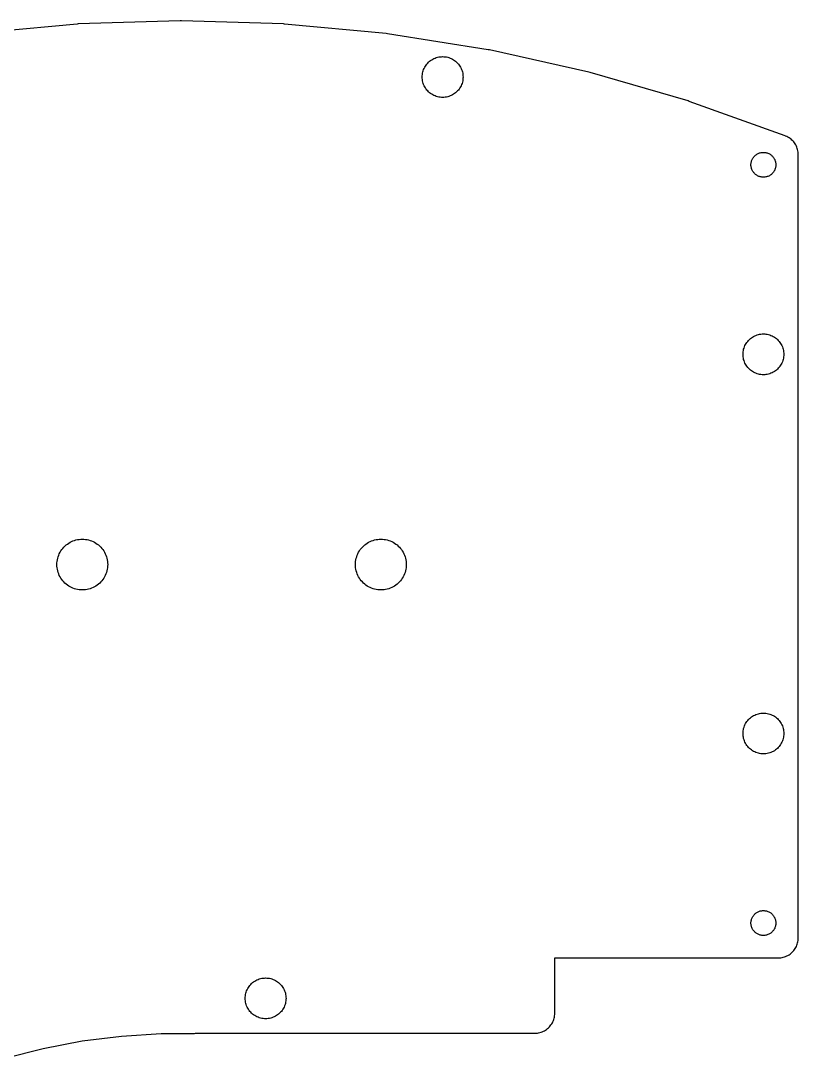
# Model space of a CAD drawing. Header units: metres. Extents: x -87 to 72, y -78 to 55.
# Drawn here: x -6.2 to 71.9, y -49.6 to 54.7 of the extents above; entities that cross this region are included whole.
import ezdxf

# ---------------------------------------------------------------- set-up
doc = ezdxf.new("R2010")
doc.units = ezdxf.units.M

msp = doc.modelspace()

# ---------------------------------------------------------------- linework, layer by layer
for p, q in [((-0.528403, 54.3282), (-10.7297, 53.3639)), ((-0.403006, 54.3361), (-0.528403, 54.3282)), ((9.83869, 54.658), (-0.403006, 54.3361)), ((9.96433, 54.658), (9.83869, 54.658)), ((20.206, 54.3361), (9.96433, 54.658)), ((20.3314, 54.3282), (20.206, 54.3361)), ((30.5327, 53.3639), (20.3314, 54.3282)), ((30.6573, 53.3482), (30.5327, 53.3639)), ((40.7779, 51.7452), (30.6573, 53.3482)), ((40.9014, 51.7217), (40.7779, 51.7452)), ((50.9013, 49.4864), (40.9014, 51.7217)), ((34.4093, 49.9885), (34.4749, 50.0994)), ((34.4749, 50.0994), (34.5473, 50.2059)), ((34.5473, 50.2059), (34.6262, 50.3076)), ((34.6262, 50.3076), (34.7114, 50.4042)), ((34.7114, 50.4042), (34.8024, 50.4953)), ((34.8024, 50.4953), (34.899, 50.5804)), ((34.899, 50.5804), (35.0008, 50.6594)), ((35.0008, 50.6594), (35.1073, 50.7318)), ((35.1073, 50.7318), (35.2182, 50.7973)), ((35.2182, 50.7973), (35.3329, 50.8558)), ((35.3329, 50.8558), (35.4511, 50.9069)), ((35.4511, 50.9069), (35.5723, 50.9506)), ((35.5723, 50.9506), (35.6959, 50.9865)), ((35.6959, 50.9865), (35.8216, 51.0146)), ((35.8216, 51.0146), (35.9488, 51.0347)), ((35.9488, 51.0347), (36.077, 51.0469)), ((36.077, 51.0469), (36.2058, 51.0509)), ((36.2058, 51.0509), (36.3345, 51.0469)), ((36.3345, 51.0469), (36.4627, 51.0347)), ((36.4627, 51.0347), (36.5899, 51.0146)), ((36.5899, 51.0146), (36.7156, 50.9865)), ((36.7156, 50.9865), (36.8392, 50.9506)), ((36.8392, 50.9506), (36.9604, 50.9069)), ((36.9604, 50.9069), (37.0786, 50.8558)), ((37.0786, 50.8558), (37.1934, 50.7973)), ((37.1934, 50.7973), (37.3042, 50.7318)), ((37.3042, 50.7318), (37.4107, 50.6594)), ((37.4107, 50.6594), (37.5125, 50.5804)), ((37.5125, 50.5804), (37.6091, 50.4953)), ((37.6091, 50.4953), (37.7001, 50.4042)), ((37.7001, 50.4042), (37.7853, 50.3076)), ((37.7853, 50.3076), (37.8642, 50.2059)), ((37.8642, 50.2059), (37.9366, 50.0994)), ((37.9366, 50.0994), (38.0022, 49.9885)), ((34.1558, 49.0009), (34.1598, 49.1296)), ((34.1598, 49.1296), (34.1719, 49.2578)), ((34.1719, 49.2578), (34.1921, 49.385)), ((34.1921, 49.385), (34.2202, 49.5107)), ((34.2202, 49.5107), (34.2561, 49.6344)), ((34.2561, 49.6344), (34.2997, 49.7556)), ((34.2997, 49.7556), (34.3509, 49.8738)), ((34.3509, 49.8738), (34.4093, 49.9885)), ((38.0022, 49.9885), (38.0606, 49.8738)), ((38.0606, 49.8738), (38.1118, 49.7556)), ((38.1118, 49.7556), (38.1554, 49.6344)), ((38.1554, 49.6344), (38.1914, 49.5107)), ((38.1914, 49.5107), (38.2194, 49.385)), ((38.2194, 49.385), (38.2396, 49.2578)), ((38.2396, 49.2578), (38.2517, 49.1296)), ((38.2517, 49.1296), (38.2557, 49.0009)), ((51.023, 49.4552), (50.9013, 49.4864)), ((60.8629, 46.5964), (51.023, 49.4552)), ((34.1598, 48.8722), (34.1558, 49.0009)), ((34.1719, 48.744), (34.1598, 48.8722)), ((34.1921, 48.6168), (34.1719, 48.744)), ((34.2202, 48.4911), (34.1921, 48.6168)), ((34.2561, 48.3674), (34.2202, 48.4911)), ((34.2997, 48.2462), (34.2561, 48.3674)), ((34.3509, 48.1281), (34.2997, 48.2462)), ((34.4093, 48.0133), (34.3509, 48.1281)), ((34.4749, 47.9025), (34.4093, 48.0133)), ((38.0022, 48.0133), (37.9366, 47.9025)), ((38.0606, 48.1281), (38.0022, 48.0133)), ((38.1118, 48.2462), (38.0606, 48.1281)), ((38.1554, 48.3674), (38.1118, 48.2462)), ((38.1914, 48.4911), (38.1554, 48.3674)), ((38.2194, 48.6168), (38.1914, 48.4911)), ((38.2396, 48.744), (38.2194, 48.6168)), ((38.2517, 48.8722), (38.2396, 48.744)), ((38.2557, 49.0009), (38.2517, 48.8722)), ((34.5473, 47.7959), (34.4749, 47.9025)), ((34.6262, 47.6942), (34.5473, 47.7959)), ((34.7114, 47.5976), (34.6262, 47.6942)), ((34.8024, 47.5065), (34.7114, 47.5976)), ((34.899, 47.4213), (34.8024, 47.5065)), ((35.0008, 47.3424), (34.899, 47.4213)), ((35.1073, 47.27), (35.0008, 47.3424)), ((35.2182, 47.2045), (35.1073, 47.27)), ((35.3329, 47.146), (35.2182, 47.2045)), ((35.4511, 47.0949), (35.3329, 47.146)), ((35.5723, 47.0512), (35.4511, 47.0949)), ((35.6959, 47.0153), (35.5723, 47.0512)), ((35.8216, 46.9872), (35.6959, 47.0153)), ((35.9488, 46.9671), (35.8216, 46.9872)), ((36.077, 46.9549), (35.9488, 46.9671)), ((36.2058, 46.9509), (36.077, 46.9549)), ((36.3345, 46.9549), (36.2058, 46.9509)), ((36.4627, 46.9671), (36.3345, 46.9549)), ((36.5899, 46.9872), (36.4627, 46.9671)), ((36.7156, 47.0153), (36.5899, 46.9872)), ((36.8392, 47.0512), (36.7156, 47.0153)), ((36.9604, 47.0949), (36.8392, 47.0512)), ((37.0786, 47.146), (36.9604, 47.0949)), ((37.1934, 47.2045), (37.0786, 47.146)), ((37.3042, 47.27), (37.1934, 47.2045)), ((37.4107, 47.3424), (37.3042, 47.27)), ((37.5125, 47.4213), (37.4107, 47.3424)), ((37.6091, 47.5065), (37.5125, 47.4213)), ((37.7001, 47.5976), (37.6091, 47.5065)), ((37.7853, 47.6942), (37.7001, 47.5976)), ((37.8642, 47.7959), (37.7853, 47.6942)), ((37.9366, 47.9025), (37.8642, 47.7959)), ((60.9824, 46.5576), (60.8629, 46.5964)), ((70.615, 43.0897), (60.9824, 46.5576)), ((70.6737, 43.0675), (70.615, 43.0897)), ((70.7891, 43.0176), (70.6737, 43.0675)), ((70.901, 42.9605), (70.7891, 43.0176)), ((71.0091, 42.8966), (70.901, 42.9605)), ((71.1131, 42.8259), (71.0091, 42.8966)), ((71.2123, 42.7489), (71.1131, 42.8259)), ((71.3066, 42.6659), (71.2123, 42.7489)), ((71.3954, 42.577), (71.3066, 42.6659)), ((71.4785, 42.4828), (71.3954, 42.577)), ((71.5555, 42.3835), (71.4785, 42.4828)), ((71.6262, 42.2796), (71.5555, 42.3835)), ((71.6901, 42.1714), (71.6262, 42.2796)), ((71.7471, 42.0595), (71.6901, 42.1714)), ((71.7971, 41.9442), (71.7471, 42.0595)), ((71.8396, 41.8259), (71.7971, 41.9442)), ((71.8747, 41.7053), (71.8396, 41.8259)), ((67.2753, 40.6423), (67.3065, 40.7144)), ((67.3065, 40.7144), (67.3421, 40.7843)), ((67.3421, 40.7843), (67.3821, 40.8519)), ((67.3821, 40.8519), (67.4262, 40.9169)), ((67.4262, 40.9169), (67.4743, 40.9789)), ((67.4743, 40.9789), (67.5263, 41.0378)), ((67.5263, 41.0378), (67.5818, 41.0933)), ((67.5818, 41.0933), (67.6407, 41.1453)), ((67.6407, 41.1453), (67.7028, 41.1934)), ((67.7028, 41.1934), (67.7677, 41.2376)), ((67.7677, 41.2376), (67.8353, 41.2775)), ((67.8353, 41.2775), (67.9053, 41.3132)), ((67.9053, 41.3132), (67.9773, 41.3444)), ((67.9773, 41.3444), (68.0512, 41.371)), ((68.0512, 41.371), (68.1266, 41.3929)), ((68.1266, 41.3929), (68.2033, 41.41)), ((68.2033, 41.41), (68.2808, 41.4223)), ((68.2808, 41.4223), (68.359, 41.4297)), ((68.359, 41.4297), (68.4375, 41.4321)), ((68.4375, 41.4321), (68.516, 41.4297)), ((68.516, 41.4297), (68.5942, 41.4223)), ((68.5942, 41.4223), (68.6717, 41.41)), ((68.6717, 41.41), (68.7484, 41.3929)), ((68.7484, 41.3929), (68.8238, 41.371)), ((68.8238, 41.371), (68.8977, 41.3444)), ((68.8977, 41.3444), (68.9697, 41.3132)), ((68.9697, 41.3132), (69.0397, 41.2775)), ((69.0397, 41.2775), (69.1073, 41.2376)), ((69.1073, 41.2376), (69.1722, 41.1934)), ((69.1722, 41.1934), (69.2343, 41.1453)), ((69.2343, 41.1453), (69.2932, 41.0933)), ((69.2932, 41.0933), (69.3487, 41.0378)), ((69.3487, 41.0378), (69.4006, 40.9789)), ((69.4006, 40.9789), (69.4488, 40.9169)), ((69.4488, 40.9169), (69.4929, 40.8519)), ((69.4929, 40.8519), (69.5329, 40.7843)), ((69.5329, 40.7843), (69.5685, 40.7144)), ((69.5685, 40.7144), (69.5997, 40.6423)), ((71.9021, 41.5827), (71.8747, 41.7053)), ((71.9217, 41.4586), (71.9021, 41.5827)), ((71.9335, 41.3335), (71.9217, 41.4586)), ((71.9375, 41.2079), (71.9335, 41.3335)), ((71.9375, -37.531), (71.9375, 41.2079)), ((67.1875, 40.1821), (67.19, 40.2606)), ((67.19, 40.1036), (67.1875, 40.1821)), ((67.19, 40.2606), (67.1974, 40.3388)), ((67.1974, 40.0255), (67.19, 40.1036)), ((67.1974, 40.3388), (67.2096, 40.4164)), ((67.2096, 39.9479), (67.1974, 40.0255)), ((67.2096, 40.4164), (67.2268, 40.493)), ((67.2268, 39.8713), (67.2096, 39.9479)), ((67.2268, 40.493), (67.2487, 40.5684)), ((67.2487, 39.7959), (67.2268, 39.8713)), ((67.2487, 40.5684), (67.2753, 40.6423)), ((67.2753, 39.722), (67.2487, 39.7959)), ((67.3065, 39.6499), (67.2753, 39.722)), ((67.3421, 39.5799), (67.3065, 39.6499)), ((69.5685, 39.6499), (69.5329, 39.5799)), ((69.5997, 39.722), (69.5685, 39.6499)), ((69.5997, 40.6423), (69.6263, 40.5684)), ((69.6263, 39.7959), (69.5997, 39.722)), ((69.6263, 40.5684), (69.6482, 40.493)), ((69.6482, 39.8713), (69.6263, 39.7959)), ((69.6482, 40.493), (69.6654, 40.4164)), ((69.6654, 39.9479), (69.6482, 39.8713)), ((69.6654, 40.4164), (69.6776, 40.3388)), ((69.6776, 40.0255), (69.6654, 39.9479)), ((69.6776, 40.3388), (69.685, 40.2606)), ((69.685, 40.1036), (69.6776, 40.0255)), ((69.685, 40.2606), (69.6875, 40.1821)), ((69.6875, 40.1821), (69.685, 40.1036)), ((67.3821, 39.5123), (67.3421, 39.5799)), ((67.4262, 39.4474), (67.3821, 39.5123)), ((67.4743, 39.3853), (67.4262, 39.4474)), ((67.5263, 39.3264), (67.4743, 39.3853)), ((67.5818, 39.2709), (67.5263, 39.3264)), ((67.6407, 39.219), (67.5818, 39.2709)), ((67.7028, 39.1709), (67.6407, 39.219)), ((67.7677, 39.1267), (67.7028, 39.1709)), ((67.8353, 39.0867), (67.7677, 39.1267)), ((67.9053, 39.0511), (67.8353, 39.0867)), ((67.9773, 39.0199), (67.9053, 39.0511)), ((68.0512, 38.9933), (67.9773, 39.0199)), ((68.1266, 38.9714), (68.0512, 38.9933)), ((68.2033, 38.9543), (68.1266, 38.9714)), ((68.2808, 38.942), (68.2033, 38.9543)), ((68.359, 38.9346), (68.2808, 38.942)), ((68.4375, 38.9321), (68.359, 38.9346)), ((68.516, 38.9346), (68.4375, 38.9321)), ((68.5942, 38.942), (68.516, 38.9346)), ((68.6717, 38.9543), (68.5942, 38.942)), ((68.7484, 38.9714), (68.6717, 38.9543)), ((68.8238, 38.9933), (68.7484, 38.9714)), ((68.8977, 39.0199), (68.8238, 38.9933)), ((68.9697, 39.0511), (68.8977, 39.0199)), ((69.0397, 39.0867), (68.9697, 39.0511)), ((69.1073, 39.1267), (69.0397, 39.0867)), ((69.1722, 39.1709), (69.1073, 39.1267)), ((69.2343, 39.219), (69.1722, 39.1709)), ((69.2932, 39.2709), (69.2343, 39.219)), ((69.3487, 39.3264), (69.2932, 39.2709)), ((69.4006, 39.3853), (69.3487, 39.3264)), ((69.4488, 39.4474), (69.4006, 39.3853)), ((69.4929, 39.5123), (69.4488, 39.4474)), ((69.5329, 39.5799), (69.4929, 39.5123)), ((67.4499, 22.9253), (67.5646, 22.9838)), ((67.5646, 22.9838), (67.6828, 23.0349)), ((67.6828, 23.0349), (67.804, 23.0785)), ((67.804, 23.0785), (67.9277, 23.1144)), ((67.9277, 23.1144), (68.0534, 23.1426)), ((68.0534, 23.1426), (68.1806, 23.1627)), ((68.1806, 23.1627), (68.3088, 23.1748)), ((68.3088, 23.1748), (68.4375, 23.1789)), ((68.4375, 23.1789), (68.5662, 23.1748)), ((68.5662, 23.1748), (68.6944, 23.1627)), ((68.6944, 23.1627), (68.8216, 23.1426)), ((68.8216, 23.1426), (68.9473, 23.1144)), ((68.9473, 23.1144), (69.071, 23.0785)), ((69.071, 23.0785), (69.1921, 23.0349)), ((69.1921, 23.0349), (69.3103, 22.9838)), ((69.3103, 22.9838), (69.4251, 22.9253)), ((66.5315, 21.8835), (66.5826, 22.0017)), ((66.5826, 22.0017), (66.6411, 22.1164)), ((66.6411, 22.1164), (66.7066, 22.2273)), ((66.7066, 22.2273), (66.779, 22.3338)), ((66.779, 22.3338), (66.8579, 22.4356)), ((66.8579, 22.4356), (66.9431, 22.5322)), ((66.9431, 22.5322), (67.0342, 22.6232)), ((67.0342, 22.6232), (67.1308, 22.7084)), ((67.1308, 22.7084), (67.2325, 22.7873)), ((67.2325, 22.7873), (67.339, 22.8597)), ((67.339, 22.8597), (67.4499, 22.9253)), ((69.4251, 22.9253), (69.5359, 22.8597)), ((69.5359, 22.8597), (69.6424, 22.7873)), ((69.6424, 22.7873), (69.7442, 22.7084)), ((69.7442, 22.7084), (69.8408, 22.6232)), ((69.8408, 22.6232), (69.9319, 22.5322)), ((69.9319, 22.5322), (70.017, 22.4356)), ((70.017, 22.4356), (70.096, 22.3338)), ((70.096, 22.3338), (70.1684, 22.2273)), ((70.1684, 22.2273), (70.2339, 22.1164)), ((70.2339, 22.1164), (70.2924, 22.0017)), ((70.2924, 22.0017), (70.3435, 21.8835)), ((66.3875, 21.1288), (66.3915, 21.2576)), ((66.3915, 21.0001), (66.3875, 21.1288)), ((66.3915, 21.2576), (66.4036, 21.3858)), ((66.4036, 20.8719), (66.3915, 21.0001)), ((66.4036, 21.3858), (66.4238, 21.513)), ((66.4238, 20.7447), (66.4036, 20.8719)), ((66.4238, 21.513), (66.4519, 21.6387)), ((66.4519, 21.6387), (66.4878, 21.7623)), ((66.4878, 21.7623), (66.5315, 21.8835)), ((70.3435, 21.8835), (70.3872, 21.7623)), ((70.3872, 21.7623), (70.4231, 21.6387)), ((70.4231, 21.6387), (70.4512, 21.513)), ((70.4512, 21.513), (70.4713, 21.3858)), ((70.4713, 20.8719), (70.4512, 20.7447)), ((70.4713, 21.3858), (70.4835, 21.2576)), ((70.4835, 21.0001), (70.4713, 20.8719)), ((70.4835, 21.2576), (70.4875, 21.1288)), ((70.4875, 21.1288), (70.4835, 21.0001)), ((66.4519, 20.619), (66.4238, 20.7447)), ((66.4878, 20.4954), (66.4519, 20.619)), ((66.5315, 20.3742), (66.4878, 20.4954)), ((66.5826, 20.256), (66.5315, 20.3742)), ((66.6411, 20.1413), (66.5826, 20.256)), ((66.7066, 20.0304), (66.6411, 20.1413)), ((66.779, 19.9239), (66.7066, 20.0304)), ((66.8579, 19.8221), (66.779, 19.9239)), ((66.9431, 19.7255), (66.8579, 19.8221)), ((70.017, 19.8221), (69.9319, 19.7255)), ((70.096, 19.9239), (70.017, 19.8221)), ((70.1684, 20.0304), (70.096, 19.9239)), ((70.2339, 20.1413), (70.1684, 20.0304)), ((70.2924, 20.256), (70.2339, 20.1413)), ((70.3435, 20.3742), (70.2924, 20.256)), ((70.3872, 20.4954), (70.3435, 20.3742)), ((70.4231, 20.619), (70.3872, 20.4954)), ((70.4512, 20.7447), (70.4231, 20.619)), ((67.0342, 19.6345), (66.9431, 19.7255)), ((67.1308, 19.5493), (67.0342, 19.6345)), ((67.2325, 19.4704), (67.1308, 19.5493)), ((67.339, 19.398), (67.2325, 19.4704)), ((67.4499, 19.3324), (67.339, 19.398)), ((67.5646, 19.274), (67.4499, 19.3324)), ((67.6828, 19.2228), (67.5646, 19.274)), ((67.804, 19.1792), (67.6828, 19.2228)), ((67.9277, 19.1433), (67.804, 19.1792)), ((68.0534, 19.1152), (67.9277, 19.1433)), ((68.1806, 19.095), (68.0534, 19.1152)), ((68.3088, 19.0829), (68.1806, 19.095)), ((68.4375, 19.0789), (68.3088, 19.0829)), ((68.5662, 19.0829), (68.4375, 19.0789)), ((68.6944, 19.095), (68.5662, 19.0829)), ((68.8216, 19.1152), (68.6944, 19.095)), ((68.9473, 19.1433), (68.8216, 19.1152)), ((69.071, 19.1792), (68.9473, 19.1433)), ((69.1921, 19.2228), (69.071, 19.1792)), ((69.3103, 19.274), (69.1921, 19.2228)), ((69.4251, 19.3324), (69.3103, 19.274)), ((69.5359, 19.398), (69.4251, 19.3324)), ((69.6424, 19.4704), (69.5359, 19.398)), ((69.7442, 19.5493), (69.6424, 19.4704)), ((69.8408, 19.6345), (69.7442, 19.5493)), ((69.9319, 19.7255), (69.8408, 19.6345)), ((-1.50031, 2.06501), (-1.3677, 2.15514)), ((-1.3677, 2.15514), (-1.22967, 2.23676)), ((-1.22967, 2.23676), (-1.0868, 2.30956)), ((-1.0868, 2.30956), (-0.939627, 2.37325)), ((-0.939627, 2.37325), (-0.788763, 2.42757)), ((-0.788763, 2.42757), (-0.634772, 2.47231)), ((-0.634772, 2.47231), (-0.478278, 2.50728)), ((-0.478278, 2.50728), (-0.319907, 2.53237)), ((-0.319907, 2.53237), (-0.160269, 2.54746)), ((-0.160269, 2.54746), (0.000009, 2.55249)), ((0.000009, 2.55249), (0.160287, 2.54746)), ((0.160287, 2.54746), (0.319925, 2.53237)), ((0.319925, 2.53237), (0.478296, 2.50728)), ((0.478296, 2.50728), (0.63479, 2.47231)), ((0.63479, 2.47231), (0.788766, 2.42757)), ((0.788766, 2.42757), (0.939645, 2.37325)), ((0.939645, 2.37325), (1.08682, 2.30956)), ((1.08682, 2.30956), (1.22968, 2.23676)), ((1.22968, 2.23676), (1.3677, 2.15514)), ((1.3677, 2.15514), (1.50033, 2.06501)), ((28.4997, 2.06501), (28.6323, 2.15514)), ((28.6323, 2.15514), (28.7703, 2.23676)), ((28.7703, 2.23676), (28.9132, 2.30956)), ((28.9132, 2.30956), (29.0604, 2.37325)), ((29.0604, 2.37325), (29.2112, 2.42757)), ((29.2112, 2.42757), (29.3652, 2.47231)), ((29.3652, 2.47231), (29.5217, 2.50728)), ((29.5217, 2.50728), (29.6801, 2.53237)), ((29.6801, 2.53237), (29.8397, 2.54746)), ((29.8397, 2.54746), (30, 2.55249)), ((30, 2.55249), (30.1603, 2.54746)), ((30.1603, 2.54746), (30.3199, 2.53237)), ((30.3199, 2.53237), (30.4783, 2.50728)), ((30.4783, 2.50728), (30.6348, 2.47231)), ((30.6348, 2.47231), (30.7888, 2.42757)), ((30.7888, 2.42757), (30.9396, 2.37325)), ((30.9396, 2.37325), (31.0868, 2.30956)), ((31.0868, 2.30956), (31.2297, 2.23676)), ((31.2297, 2.23676), (31.3677, 2.15514)), ((31.3677, 2.15514), (31.5003, 2.06501)), ((-2.37325, 0.939624), (-2.30956, 1.08679)), ((-2.30956, 1.08679), (-2.23676, 1.22966)), ((-2.23676, 1.22966), (-2.15514, 1.36769)), ((-2.15514, 1.36769), (-2.06501, 1.50031)), ((-2.06501, 1.50031), (-1.96673, 1.62702)), ((-1.96673, 1.62702), (-1.86068, 1.7473)), ((-1.86068, 1.7473), (-1.74731, 1.86069)), ((-1.74731, 1.86069), (-1.62702, 1.96672)), ((-1.62702, 1.96672), (-1.50031, 2.06501)), ((1.50033, 2.06501), (1.62704, 1.96672)), ((1.62704, 1.96672), (1.74731, 1.86069)), ((1.74731, 1.86069), (1.8607, 1.7473)), ((1.8607, 1.7473), (1.96674, 1.62702)), ((1.96674, 1.62702), (2.06503, 1.50031)), ((2.06503, 1.50031), (2.15516, 1.36769)), ((2.15516, 1.36769), (2.23678, 1.22966)), ((2.23678, 1.22966), (2.30958, 1.08679)), ((2.30958, 1.08679), (2.37327, 0.939624)), ((27.6267, 0.939624), (27.6904, 1.08679)), ((27.6904, 1.08679), (27.7632, 1.22966)), ((27.7632, 1.22966), (27.8449, 1.36769)), ((27.8449, 1.36769), (27.935, 1.50031)), ((27.935, 1.50031), (28.0333, 1.62702)), ((28.0333, 1.62702), (28.1393, 1.7473)), ((28.1393, 1.7473), (28.2527, 1.86069)), ((28.2527, 1.86069), (28.373, 1.96672)), ((28.373, 1.96672), (28.4997, 2.06501)), ((31.5003, 2.06501), (31.627, 1.96672)), ((31.627, 1.96672), (31.7473, 1.86069)), ((31.7473, 1.86069), (31.8607, 1.7473)), ((31.8607, 1.7473), (31.9667, 1.62702)), ((31.9667, 1.62702), (32.065, 1.50031)), ((32.065, 1.50031), (32.1552, 1.36769)), ((32.1552, 1.36769), (32.2368, 1.22966)), ((32.2368, 1.22966), (32.3096, 1.08679)), ((32.3096, 1.08679), (32.3733, 0.939624)), ((-2.5525, -0.000012), (-2.54746, 0.160266)), ((-2.54746, 0.160266), (-2.53237, 0.319903)), ((-2.53237, 0.319903), (-2.50728, 0.47829)), ((-2.50728, 0.47829), (-2.4723, 0.634768)), ((-2.4723, 0.634768), (-2.42756, 0.78876)), ((-2.42756, 0.78876), (-2.37325, 0.939624)), ((2.37327, 0.939624), (2.42758, 0.78876)), ((2.42758, 0.78876), (2.47231, 0.634768)), ((2.47231, 0.634768), (2.5073, 0.47829)), ((2.5073, 0.47829), (2.53237, 0.319903)), ((2.53237, 0.319903), (2.54746, 0.160266)), ((2.54746, 0.160266), (2.55251, -0.000012)), ((27.4475, -0.000012), (27.4525, 0.160266)), ((27.4525, 0.160266), (27.4676, 0.319903)), ((27.4676, 0.319903), (27.4927, 0.47829)), ((27.4927, 0.47829), (27.5277, 0.634768)), ((27.5277, 0.634768), (27.5724, 0.78876)), ((27.5724, 0.78876), (27.6267, 0.939624)), ((32.3733, 0.939624), (32.4276, 0.78876)), ((32.4276, 0.78876), (32.4723, 0.634768)), ((32.4723, 0.634768), (32.5073, 0.47829)), ((32.5073, 0.47829), (32.5324, 0.319903)), ((32.5324, 0.319903), (32.5475, 0.160266)), ((32.5475, 0.160266), (32.5525, -0.000012)), ((-2.54746, -0.160275), (-2.5525, -0.000012)), ((-2.53237, -0.319928), (-2.54746, -0.160275)), ((-2.50728, -0.478299), (-2.53237, -0.319928)), ((-2.4723, -0.634793), (-2.50728, -0.478299)), ((-2.42756, -0.78877), (-2.4723, -0.634793)), ((-2.37325, -0.939649), (-2.42756, -0.78877)), ((-2.30956, -1.0868), (-2.37325, -0.939649)), ((2.37327, -0.939649), (2.30958, -1.0868)), ((2.42758, -0.78877), (2.37327, -0.939649)), ((2.47231, -0.634793), (2.42758, -0.78877)), ((2.5073, -0.478299), (2.47231, -0.634793)), ((2.53237, -0.319928), (2.5073, -0.478299)), ((2.54746, -0.160275), (2.53237, -0.319928)), ((2.55251, -0.000012), (2.54746, -0.160275)), ((27.4525, -0.160275), (27.4475, -0.000012)), ((27.4676, -0.319928), (27.4525, -0.160275)), ((27.4927, -0.478299), (27.4676, -0.319928)), ((27.5277, -0.634793), (27.4927, -0.478299)), ((27.5724, -0.78877), (27.5277, -0.634793)), ((27.6267, -0.939649), (27.5724, -0.78877)), ((27.6904, -1.0868), (27.6267, -0.939649)), ((32.3733, -0.939649), (32.3096, -1.0868)), ((32.4276, -0.78877), (32.3733, -0.939649)), ((32.4723, -0.634793), (32.4276, -0.78877)), ((32.5073, -0.478299), (32.4723, -0.634793)), ((32.5324, -0.319928), (32.5073, -0.478299)), ((32.5475, -0.160275), (32.5324, -0.319928)), ((32.5525, -0.000012), (32.5475, -0.160275)), ((-2.23676, -1.22969), (-2.30956, -1.0868)), ((-2.15514, -1.3677), (-2.23676, -1.22969)), ((-2.06501, -1.50033), (-2.15514, -1.3677)), ((-1.96673, -1.62703), (-2.06501, -1.50033)), ((-1.86068, -1.74731), (-1.96673, -1.62703)), ((-1.74731, -1.8607), (-1.86068, -1.74731)), ((-1.62702, -1.96675), (-1.74731, -1.8607)), ((-1.50031, -2.06503), (-1.62702, -1.96675)), ((-1.3677, -2.15515), (-1.50031, -2.06503)), ((1.50033, -2.06503), (1.3677, -2.15515)), ((1.62704, -1.96675), (1.50033, -2.06503)), ((1.74731, -1.8607), (1.62704, -1.96675)), ((1.8607, -1.74731), (1.74731, -1.8607)), ((1.96674, -1.62703), (1.8607, -1.74731)), ((2.06503, -1.50033), (1.96674, -1.62703)), ((2.15516, -1.3677), (2.06503, -1.50033)), ((2.23678, -1.22969), (2.15516, -1.3677)), ((2.30958, -1.0868), (2.23678, -1.22969)), ((27.7632, -1.22969), (27.6904, -1.0868)), ((27.8449, -1.3677), (27.7632, -1.22969)), ((27.935, -1.50033), (27.8449, -1.3677)), ((28.0333, -1.62703), (27.935, -1.50033)), ((28.1393, -1.74731), (28.0333, -1.62703)), ((28.2527, -1.8607), (28.1393, -1.74731)), ((28.373, -1.96675), (28.2527, -1.8607)), ((28.4997, -2.06503), (28.373, -1.96675)), ((28.6323, -2.15515), (28.4997, -2.06503)), ((31.5003, -2.06503), (31.3677, -2.15515)), ((31.627, -1.96675), (31.5003, -2.06503)), ((31.7473, -1.8607), (31.627, -1.96675)), ((31.8607, -1.74731), (31.7473, -1.8607)), ((31.9667, -1.62703), (31.8607, -1.74731)), ((32.065, -1.50033), (31.9667, -1.62703)), ((32.1552, -1.3677), (32.065, -1.50033)), ((32.2368, -1.22969), (32.1552, -1.3677)), ((32.3096, -1.0868), (32.2368, -1.22969)), ((-1.22967, -2.23678), (-1.3677, -2.15515)), ((-1.0868, -2.30958), (-1.22967, -2.23678)), ((-0.939627, -2.37326), (-1.0868, -2.30958)), ((-0.788763, -2.42758), (-0.939627, -2.37326)), ((-0.634772, -2.47232), (-0.788763, -2.42758)), ((-0.478278, -2.50729), (-0.634772, -2.47232)), ((-0.319907, -2.53238), (-0.478278, -2.50729)), ((-0.160269, -2.54747), (-0.319907, -2.53238)), ((0.000009, -2.5525), (-0.160269, -2.54747)), ((0.160287, -2.54747), (0.000009, -2.5525)), ((0.319925, -2.53238), (0.160287, -2.54747)), ((0.478296, -2.50729), (0.319925, -2.53238)), ((0.63479, -2.47232), (0.478296, -2.50729)), ((0.788766, -2.42758), (0.63479, -2.47232)), ((0.939645, -2.37326), (0.788766, -2.42758)), ((1.08682, -2.30958), (0.939645, -2.37326)), ((1.22968, -2.23678), (1.08682, -2.30958)), ((1.3677, -2.15515), (1.22968, -2.23678)), ((28.7703, -2.23678), (28.6323, -2.15515)), ((28.9132, -2.30958), (28.7703, -2.23678)), ((29.0604, -2.37326), (28.9132, -2.30958)), ((29.2112, -2.42758), (29.0604, -2.37326)), ((29.3652, -2.47232), (29.2112, -2.42758)), ((29.5217, -2.50729), (29.3652, -2.47232)), ((29.6801, -2.53238), (29.5217, -2.50729)), ((29.8397, -2.54747), (29.6801, -2.53238)), ((30, -2.5525), (29.8397, -2.54747)), ((30.1603, -2.54747), (30, -2.5525)), ((30.3199, -2.53238), (30.1603, -2.54747)), ((30.4783, -2.50729), (30.3199, -2.53238)), ((30.6348, -2.47232), (30.4783, -2.50729)), ((30.7888, -2.42758), (30.6348, -2.47232)), ((30.9396, -2.37326), (30.7888, -2.42758)), ((31.0868, -2.30958), (30.9396, -2.37326)), ((31.2297, -2.23678), (31.0868, -2.30958)), ((31.3677, -2.15515), (31.2297, -2.23678)), ((66.8579, -15.671), (66.9431, -15.5744)), ((66.9431, -15.5744), (67.0342, -15.4833)), ((67.0342, -15.4833), (67.1308, -15.3982)), ((67.1308, -15.3982), (67.2325, -15.3192)), ((67.2325, -15.3192), (67.339, -15.2468)), ((67.339, -15.2468), (67.4499, -15.1813)), ((67.4499, -15.1813), (67.5646, -15.1228)), ((67.5646, -15.1228), (67.6828, -15.0717)), ((67.6828, -15.0717), (67.804, -15.028)), ((67.804, -15.028), (67.9277, -14.9921)), ((67.9277, -14.9921), (68.0534, -14.964)), ((68.0534, -14.964), (68.1806, -14.9439)), ((68.1806, -14.9439), (68.3088, -14.9317)), ((68.3088, -14.9317), (68.4375, -14.9277)), ((68.4375, -14.9277), (68.5662, -14.9317)), ((68.5662, -14.9317), (68.6944, -14.9439)), ((68.6944, -14.9439), (68.8216, -14.964)), ((68.8216, -14.964), (68.9473, -14.9921)), ((68.9473, -14.9921), (69.071, -15.028)), ((69.071, -15.028), (69.1921, -15.0717)), ((69.1921, -15.0717), (69.3103, -15.1228)), ((69.3103, -15.1228), (69.4251, -15.1813)), ((69.4251, -15.1813), (69.5359, -15.2468)), ((69.5359, -15.2468), (69.6424, -15.3192)), ((69.6424, -15.3192), (69.7442, -15.3982)), ((69.7442, -15.3982), (69.8408, -15.4833)), ((69.8408, -15.4833), (69.9319, -15.5744)), ((69.9319, -15.5744), (70.017, -15.671)), ((66.4036, -16.7208), (66.4238, -16.5936)), ((66.4238, -16.5936), (66.4519, -16.4679)), ((66.4519, -16.4679), (66.4878, -16.3442)), ((66.4878, -16.3442), (66.5315, -16.2231)), ((66.5315, -16.2231), (66.5826, -16.1049)), ((66.5826, -16.1049), (66.6411, -15.9901)), ((66.6411, -15.9901), (66.7066, -15.8793)), ((66.7066, -15.8793), (66.779, -15.7727)), ((66.779, -15.7727), (66.8579, -15.671)), ((70.017, -15.671), (70.096, -15.7727)), ((70.096, -15.7727), (70.1684, -15.8793)), ((70.1684, -15.8793), (70.2339, -15.9901)), ((70.2339, -15.9901), (70.2924, -16.1049)), ((70.2924, -16.1049), (70.3435, -16.2231)), ((70.3435, -16.2231), (70.3872, -16.3442)), ((70.3872, -16.3442), (70.4231, -16.4679)), ((70.4231, -16.4679), (70.4512, -16.5936)), ((70.4512, -16.5936), (70.4713, -16.7208)), ((66.3875, -16.9777), (66.3915, -16.849)), ((66.3915, -17.1064), (66.3875, -16.9777)), ((66.3915, -16.849), (66.4036, -16.7208)), ((66.4036, -17.2346), (66.3915, -17.1064)), ((66.4238, -17.3618), (66.4036, -17.2346)), ((66.4519, -17.4875), (66.4238, -17.3618)), ((66.4878, -17.6112), (66.4519, -17.4875)), ((66.5315, -17.7324), (66.4878, -17.6112)), ((70.3872, -17.6112), (70.3435, -17.7324)), ((70.4231, -17.4875), (70.3872, -17.6112)), ((70.4512, -17.3618), (70.4231, -17.4875)), ((70.4713, -17.2346), (70.4512, -17.3618)), ((70.4713, -16.7208), (70.4835, -16.849)), ((70.4835, -17.1064), (70.4713, -17.2346)), ((70.4835, -16.849), (70.4875, -16.9777)), ((70.4875, -16.9777), (70.4835, -17.1064)), ((66.5826, -17.8506), (66.5315, -17.7324)), ((66.6411, -17.9653), (66.5826, -17.8506)), ((66.7066, -18.0762), (66.6411, -17.9653)), ((66.779, -18.1827), (66.7066, -18.0762)), ((66.8579, -18.2844), (66.779, -18.1827)), ((66.9431, -18.381), (66.8579, -18.2844)), ((67.0342, -18.4721), (66.9431, -18.381)), ((67.1308, -18.5573), (67.0342, -18.4721)), ((67.2325, -18.6362), (67.1308, -18.5573)), ((67.339, -18.7086), (67.2325, -18.6362)), ((67.4499, -18.7741), (67.339, -18.7086)), ((69.5359, -18.7086), (69.4251, -18.7741)), ((69.6424, -18.6362), (69.5359, -18.7086)), ((69.7442, -18.5573), (69.6424, -18.6362)), ((69.8408, -18.4721), (69.7442, -18.5573)), ((69.9319, -18.381), (69.8408, -18.4721)), ((70.017, -18.2844), (69.9319, -18.381)), ((70.096, -18.1827), (70.017, -18.2844)), ((70.1684, -18.0762), (70.096, -18.1827)), ((70.2339, -17.9653), (70.1684, -18.0762)), ((70.2924, -17.8506), (70.2339, -17.9653)), ((70.3435, -17.7324), (70.2924, -17.8506)), ((67.5646, -18.8326), (67.4499, -18.7741)), ((67.6828, -18.8837), (67.5646, -18.8326)), ((67.804, -18.9274), (67.6828, -18.8837)), ((67.9277, -18.9633), (67.804, -18.9274)), ((68.0534, -18.9914), (67.9277, -18.9633)), ((68.1806, -19.0115), (68.0534, -18.9914)), ((68.3088, -19.0237), (68.1806, -19.0115)), ((68.4375, -19.0277), (68.3088, -19.0237)), ((68.5662, -19.0237), (68.4375, -19.0277)), ((68.6944, -19.0115), (68.5662, -19.0237)), ((68.8216, -18.9914), (68.6944, -19.0115)), ((68.9473, -18.9633), (68.8216, -18.9914)), ((69.071, -18.9274), (68.9473, -18.9633)), ((69.1921, -18.8837), (69.071, -18.9274)), ((69.3103, -18.8326), (69.1921, -18.8837)), ((69.4251, -18.7741), (69.3103, -18.8326)), ((67.3065, -35.4987), (67.3421, -35.4288)), ((67.3421, -35.4288), (67.3821, -35.3612)), ((67.3821, -35.3612), (67.4262, -35.2962)), ((67.4262, -35.2962), (67.4743, -35.2342)), ((67.4743, -35.2342), (67.5263, -35.1753)), ((67.5263, -35.1753), (67.5818, -35.1198)), ((67.5818, -35.1198), (67.6407, -35.0678)), ((67.6407, -35.0678), (67.7028, -35.0197)), ((67.7028, -35.0197), (67.7677, -34.9756)), ((67.7677, -34.9756), (67.8353, -34.9356)), ((67.8353, -34.9356), (67.9053, -34.8999)), ((67.9053, -34.8999), (67.9773, -34.8688)), ((67.9773, -34.8688), (68.0512, -34.8421)), ((68.0512, -34.8421), (68.1266, -34.8202)), ((68.1266, -34.8202), (68.2033, -34.8031)), ((68.2033, -34.8031), (68.2808, -34.7908)), ((68.2808, -34.7908), (68.359, -34.7834)), ((68.359, -34.7834), (68.4375, -34.781)), ((68.4375, -34.781), (68.516, -34.7834)), ((68.516, -34.7834), (68.5942, -34.7908)), ((68.5942, -34.7908), (68.6717, -34.8031)), ((68.6717, -34.8031), (68.7484, -34.8202)), ((68.7484, -34.8202), (68.8238, -34.8421)), ((68.8238, -34.8421), (68.8977, -34.8688)), ((68.8977, -34.8688), (68.9697, -34.8999)), ((68.9697, -34.8999), (69.0397, -34.9356)), ((69.0397, -34.9356), (69.1073, -34.9756)), ((69.1073, -34.9756), (69.1722, -35.0197)), ((69.1722, -35.0197), (69.2343, -35.0678)), ((69.2343, -35.0678), (69.2932, -35.1198)), ((69.2932, -35.1198), (69.3487, -35.1753)), ((69.3487, -35.1753), (69.4006, -35.2342)), ((69.4006, -35.2342), (69.4488, -35.2962)), ((69.4488, -35.2962), (69.4929, -35.3612)), ((69.4929, -35.3612), (69.5329, -35.4288)), ((69.5329, -35.4288), (69.5685, -35.4987)), ((67.1875, -36.031), (67.19, -35.9525)), ((67.19, -36.1095), (67.1875, -36.031)), ((67.19, -35.9525), (67.1974, -35.8743)), ((67.1974, -36.1876), (67.19, -36.1095)), ((67.1974, -35.8743), (67.2096, -35.7968)), ((67.2096, -36.2652), (67.1974, -36.1876)), ((67.2096, -35.7968), (67.2268, -35.7201)), ((67.2268, -36.3418), (67.2096, -36.2652)), ((67.2268, -35.7201), (67.2487, -35.6447)), ((67.2487, -36.4172), (67.2268, -36.3418)), ((67.2487, -35.6447), (67.2753, -35.5708)), ((67.2753, -36.4911), (67.2487, -36.4172)), ((67.2753, -35.5708), (67.3065, -35.4987)), ((67.3065, -36.5632), (67.2753, -36.4911)), ((69.5685, -35.4987), (69.5997, -35.5708)), ((69.5997, -36.4911), (69.5685, -36.5632)), ((69.5997, -35.5708), (69.6263, -35.6447)), ((69.6263, -36.4172), (69.5997, -36.4911)), ((69.6263, -35.6447), (69.6482, -35.7201)), ((69.6482, -36.3418), (69.6263, -36.4172)), ((69.6482, -35.7201), (69.6654, -35.7968)), ((69.6654, -36.2652), (69.6482, -36.3418)), ((69.6654, -35.7968), (69.6776, -35.8743)), ((69.6776, -36.1876), (69.6654, -36.2652)), ((69.6776, -35.8743), (69.685, -35.9525)), ((69.685, -36.1095), (69.6776, -36.1876)), ((69.685, -35.9525), (69.6875, -36.031)), ((69.6875, -36.031), (69.685, -36.1095)), ((67.3421, -36.6332), (67.3065, -36.5632)), ((67.3821, -36.7008), (67.3421, -36.6332)), ((67.4262, -36.7657), (67.3821, -36.7008)), ((67.4743, -36.8278), (67.4262, -36.7657)), ((67.5263, -36.8867), (67.4743, -36.8278)), ((67.5818, -36.9422), (67.5263, -36.8867)), ((67.6407, -36.9941), (67.5818, -36.9422)), ((67.7028, -37.0422), (67.6407, -36.9941)), ((67.7677, -37.0864), (67.7028, -37.0422)), ((67.8353, -37.1264), (67.7677, -37.0864)), ((67.9053, -37.162), (67.8353, -37.1264)), ((67.9773, -37.1932), (67.9053, -37.162)), ((68.0512, -37.2198), (67.9773, -37.1932)), ((68.1266, -37.2417), (68.0512, -37.2198)), ((68.2033, -37.2588), (68.1266, -37.2417)), ((68.2808, -37.2711), (68.2033, -37.2588)), ((68.359, -37.2785), (68.2808, -37.2711)), ((68.4375, -37.281), (68.359, -37.2785)), ((68.516, -37.2785), (68.4375, -37.281)), ((68.5942, -37.2711), (68.516, -37.2785)), ((68.6717, -37.2588), (68.5942, -37.2711)), ((68.7484, -37.2417), (68.6717, -37.2588)), ((68.8238, -37.2198), (68.7484, -37.2417)), ((68.8977, -37.1932), (68.8238, -37.2198)), ((68.9697, -37.162), (68.8977, -37.1932)), ((69.0397, -37.1264), (68.9697, -37.162)), ((69.1073, -37.0864), (69.0397, -37.1264)), ((69.1722, -37.0422), (69.1073, -37.0864)), ((69.2343, -36.9941), (69.1722, -37.0422)), ((69.2932, -36.9422), (69.2343, -36.9941)), ((69.3487, -36.8867), (69.2932, -36.9422)), ((69.4006, -36.8278), (69.3487, -36.8867)), ((69.4488, -36.7657), (69.4006, -36.8278)), ((69.4929, -36.7008), (69.4488, -36.7657)), ((69.5329, -36.6332), (69.4929, -36.7008)), ((69.5685, -36.5632), (69.5329, -36.6332)), ((71.9335, -37.6566), (71.9375, -37.531)), ((71.6262, -38.6026), (71.6901, -38.4945)), ((71.6901, -38.4945), (71.7471, -38.3825)), ((71.7471, -38.3825), (71.7971, -38.2672)), ((71.7971, -38.2672), (71.8396, -38.149)), ((71.8396, -38.149), (71.8747, -38.0283)), ((71.8747, -38.0283), (71.9021, -37.9057)), ((71.9021, -37.9057), (71.9217, -37.7816)), ((71.9217, -37.7816), (71.9335, -37.6566)), ((47.4765, -45.101), (47.4765, -39.531)), ((47.4765, -39.531), (69.9375, -39.531)), ((69.9375, -39.531), (70.0631, -39.527)), ((70.0631, -39.527), (70.1882, -39.5152)), ((70.1882, -39.5152), (70.3122, -39.4955)), ((70.3122, -39.4955), (70.4349, -39.4681)), ((70.4349, -39.4681), (70.5555, -39.4331)), ((70.5555, -39.4331), (70.6737, -39.3905)), ((70.6737, -39.3905), (70.7891, -39.3406)), ((70.7891, -39.3406), (70.901, -39.2836)), ((70.901, -39.2836), (71.0091, -39.2196)), ((71.0091, -39.2196), (71.1131, -39.149)), ((71.1131, -39.149), (71.2123, -39.072)), ((71.2123, -39.072), (71.3066, -38.9889)), ((71.3066, -38.9889), (71.3954, -38.9001)), ((71.3954, -38.9001), (71.4785, -38.8058)), ((71.4785, -38.8058), (71.5555, -38.7065)), ((71.5555, -38.7065), (71.6262, -38.6026)), ((17.5474, -41.7456), (17.6656, -41.6945)), ((17.6656, -41.6945), (17.7868, -41.6509)), ((17.7868, -41.6509), (17.9104, -41.6149)), ((17.9104, -41.6149), (18.0361, -41.5868)), ((18.0361, -41.5868), (18.1633, -41.5667)), ((18.1633, -41.5667), (18.2915, -41.5546)), ((18.2915, -41.5546), (18.4203, -41.5505)), ((18.4203, -41.5505), (18.549, -41.5546)), ((18.549, -41.5546), (18.6772, -41.5667)), ((18.6772, -41.5667), (18.8044, -41.5868)), ((18.8044, -41.5868), (18.9301, -41.6149)), ((18.9301, -41.6149), (19.0537, -41.6509)), ((19.0537, -41.6509), (19.1749, -41.6945)), ((19.1749, -41.6945), (19.2931, -41.7456)), ((16.5142, -42.8459), (16.5654, -42.7277)), ((16.5654, -42.7277), (16.6238, -42.6129)), ((16.6238, -42.6129), (16.6894, -42.5021)), ((16.6894, -42.5021), (16.7618, -42.3956)), ((16.7618, -42.3956), (16.8407, -42.2938)), ((16.8407, -42.2938), (16.9259, -42.1972)), ((16.9259, -42.1972), (17.0169, -42.1061)), ((17.0169, -42.1061), (17.1135, -42.021)), ((17.1135, -42.021), (17.2153, -41.942)), ((17.2153, -41.942), (17.3218, -41.8696)), ((17.3218, -41.8696), (17.4327, -41.8041)), ((17.4327, -41.8041), (17.5474, -41.7456)), ((19.2931, -41.7456), (19.4078, -41.8041)), ((19.4078, -41.8041), (19.5187, -41.8696)), ((19.5187, -41.8696), (19.6252, -41.942)), ((19.6252, -41.942), (19.727, -42.021)), ((19.727, -42.021), (19.8236, -42.1061)), ((19.8236, -42.1061), (19.9146, -42.1972)), ((19.9146, -42.1972), (19.9998, -42.2938)), ((19.9998, -42.2938), (20.0787, -42.3956)), ((20.0787, -42.3956), (20.1511, -42.5021)), ((20.1511, -42.5021), (20.2167, -42.6129)), ((20.2167, -42.6129), (20.2752, -42.7277)), ((20.2752, -42.7277), (20.3263, -42.8459)), ((16.3703, -43.6005), (16.3743, -43.4718)), ((16.3743, -43.7292), (16.3703, -43.6005)), ((16.3743, -43.4718), (16.3864, -43.3436)), ((16.3864, -43.8574), (16.3743, -43.7292)), ((16.3864, -43.3436), (16.4066, -43.2164)), ((16.4066, -43.2164), (16.4347, -43.0907)), ((16.4347, -43.0907), (16.4706, -42.967)), ((16.4706, -42.967), (16.5142, -42.8459)), ((20.3263, -42.8459), (20.3699, -42.967)), ((20.3699, -42.967), (20.4058, -43.0907)), ((20.4058, -43.0907), (20.434, -43.2164)), ((20.434, -43.2164), (20.4541, -43.3436)), ((20.4541, -43.3436), (20.4662, -43.4718)), ((20.4662, -43.7292), (20.4541, -43.8574)), ((20.4662, -43.4718), (20.4703, -43.6005)), ((20.4703, -43.6005), (20.4662, -43.7292)), ((16.4066, -43.9846), (16.3864, -43.8574)), ((16.4347, -44.1103), (16.4066, -43.9846)), ((16.4706, -44.234), (16.4347, -44.1103)), ((16.5142, -44.3552), (16.4706, -44.234)), ((16.5654, -44.4734), (16.5142, -44.3552)), ((16.6238, -44.5881), (16.5654, -44.4734)), ((16.6894, -44.699), (16.6238, -44.5881)), ((16.7618, -44.8055), (16.6894, -44.699)), ((16.8407, -44.9072), (16.7618, -44.8055)), ((20.0787, -44.8055), (19.9998, -44.9072)), ((20.1511, -44.699), (20.0787, -44.8055)), ((20.2167, -44.5881), (20.1511, -44.699)), ((20.2752, -44.4734), (20.2167, -44.5881)), ((20.3263, -44.3552), (20.2752, -44.4734)), ((20.3699, -44.234), (20.3263, -44.3552)), ((20.4058, -44.1103), (20.3699, -44.234)), ((20.434, -43.9846), (20.4058, -44.1103)), ((20.4541, -43.8574), (20.434, -43.9846)), ((16.9259, -45.0038), (16.8407, -44.9072)), ((17.0169, -45.0949), (16.9259, -45.0038)), ((17.1135, -45.1801), (17.0169, -45.0949)), ((17.2153, -45.259), (17.1135, -45.1801)), ((17.3218, -45.3314), (17.2153, -45.259)), ((17.4327, -45.397), (17.3218, -45.3314)), ((17.5474, -45.4554), (17.4327, -45.397)), ((17.6656, -45.5066), (17.5474, -45.4554)), ((17.7868, -45.5502), (17.6656, -45.5066)), ((17.9104, -45.5861), (17.7868, -45.5502)), ((18.0361, -45.6142), (17.9104, -45.5861)), ((18.1633, -45.6344), (18.0361, -45.6142)), ((18.2915, -45.6465), (18.1633, -45.6344)), ((18.4203, -45.6505), (18.2915, -45.6465)), ((18.549, -45.6465), (18.4203, -45.6505)), ((18.6772, -45.6344), (18.549, -45.6465)), ((18.8044, -45.6142), (18.6772, -45.6344)), ((18.9301, -45.5861), (18.8044, -45.6142)), ((19.0537, -45.5502), (18.9301, -45.5861)), ((19.1749, -45.5066), (19.0537, -45.5502)), ((19.2931, -45.4554), (19.1749, -45.5066)), ((19.4078, -45.397), (19.2931, -45.4554)), ((19.5187, -45.3314), (19.4078, -45.397)), ((19.6252, -45.259), (19.5187, -45.3314)), ((19.727, -45.1801), (19.6252, -45.259)), ((19.8236, -45.0949), (19.727, -45.1801)), ((19.9146, -45.0038), (19.8236, -45.0949)), ((19.9998, -44.9072), (19.9146, -45.0038)), ((47.2862, -45.9525), (47.3361, -45.8372)), ((47.3361, -45.8372), (47.3786, -45.719)), ((47.3786, -45.719), (47.4137, -45.5983)), ((47.4137, -45.5983), (47.4411, -45.4757)), ((47.4411, -45.4757), (47.4607, -45.3516)), ((47.4607, -45.3516), (47.4726, -45.2265)), ((47.4726, -45.2265), (47.4765, -45.101)), ((46.2128, -46.9605), (46.3281, -46.9106)), ((46.3281, -46.9106), (46.44, -46.8536)), ((46.44, -46.8536), (46.5482, -46.7896)), ((46.5482, -46.7896), (46.6521, -46.719)), ((46.6521, -46.719), (46.7514, -46.642)), ((46.7514, -46.642), (46.8456, -46.5589)), ((46.8456, -46.5589), (46.9344, -46.4701)), ((46.9344, -46.4701), (47.0175, -46.3758)), ((47.0175, -46.3758), (47.0945, -46.2765)), ((47.0945, -46.2765), (47.1652, -46.1726)), ((47.1652, -46.1726), (47.2291, -46.0645)), ((47.2291, -46.0645), (47.2862, -45.9525)), ((-3.91677, -48.6304), (-0.007956, -47.8848)), ((-0.007956, -47.8848), (3.94003, -47.386)), ((3.94003, -47.386), (7.91161, -47.1362)), ((7.91161, -47.1362), (11.0104, -47.1362)), ((11.0104, -47.1362), (11.1359, -47.1322)), ((11.1359, -47.1322), (11.261, -47.1204)), ((11.261, -47.1204), (11.3838, -47.101)), ((11.3838, -47.101), (45.4765, -47.101)), ((45.4765, -47.101), (45.6021, -47.097)), ((45.6021, -47.097), (45.7272, -47.0852)), ((45.7272, -47.0852), (45.8513, -47.0655)), ((45.8513, -47.0655), (45.9739, -47.0381)), ((45.9739, -47.0381), (46.0945, -47.0031)), ((46.0945, -47.0031), (46.2128, -46.9605)), ((-7.77149, -49.6202), (-3.91677, -48.6304))]:
    msp.add_line(p, q)

doc.saveas('drawing.dxf')
